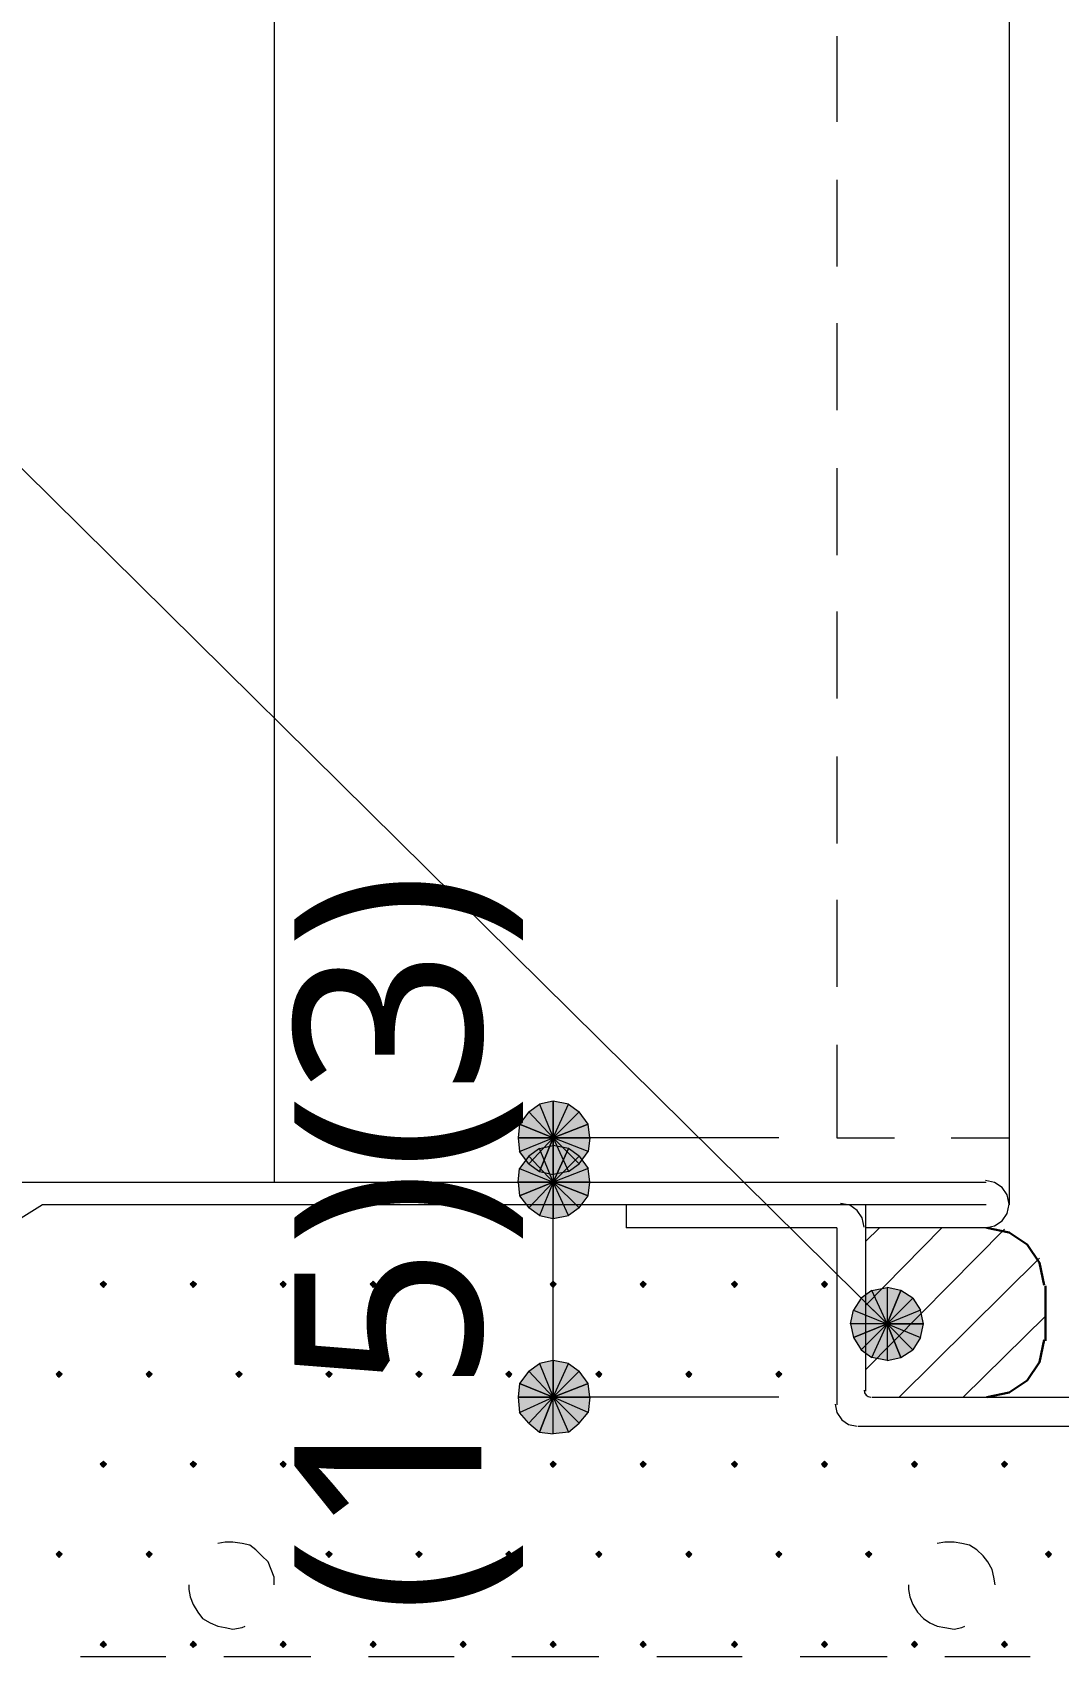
# Model space of a CAD drawing. Header units: millimetres. Extents: x 0 to 420, y 0 to 297.
# Drawn here: x 138.31 to 152.56, y 179.07 to 201.6 of the extents above; entities that cross this region are included whole.
import ezdxf
from ezdxf.enums import TextEntityAlignment as Align

# ---------------------------------------------------------------- set-up
doc = ezdxf.new("R2010")
doc.units = ezdxf.units.MM
doc.styles.add('kst32b', font='NotoSansJP-Variable.ttf')

msp = doc.modelspace()

# ---------------------------------------------------------------- hatches: boundary and pattern name
h = msp.add_hatch(color=7)
h.paths.add_polyline_path([(145.542, 186.775), (145.352, 186.732), (145.542, 186.267), (145.542, 186.775)])
h.paths.add_polyline_path([(145.352, 186.732), (145.542, 186.267), (145.203, 186.626), (145.352, 186.732)])
h.paths.add_polyline_path([(145.542, 186.267), (145.203, 186.626), (145.076, 186.457), (145.542, 186.267)])
h = msp.add_hatch(color=7)
h.paths.add_polyline_path([(146.029, 186.457), (145.902, 186.626), (145.542, 186.267), (146.029, 186.457)])
h.paths.add_polyline_path([(145.902, 186.626), (145.542, 186.267), (145.754, 186.732), (145.902, 186.626)])
h.paths.add_polyline_path([(145.542, 186.267), (145.754, 186.732), (145.542, 186.775), (145.542, 186.267)])
for points in [[(145.076, 186.457), (145.055, 186.267), (145.542, 186.267), (145.076, 186.457)], [(146.029, 185.462), (146.05, 185.653), (145.542, 185.653), (146.029, 185.462)], [(139.298, 184.277), (139.277, 184.256), (139.255, 184.235), (139.277, 184.213), (139.298, 184.192), (139.319, 184.213), (139.34, 184.235), (139.319, 184.256), (139.298, 184.277)], [(140.547, 184.277), (140.526, 184.256), (140.504, 184.235), (140.526, 184.213), (140.547, 184.192), (140.568, 184.213), (140.589, 184.235), (140.568, 184.256), (140.547, 184.277)], [(141.796, 184.277), (141.774, 184.256), (141.753, 184.235), (141.774, 184.213), (141.796, 184.192), (141.817, 184.213), (141.838, 184.235), (141.817, 184.256), (141.796, 184.277)], [(143.044, 184.277), (143.023, 184.256), (143.002, 184.235), (143.023, 184.213), (143.044, 184.192), (143.066, 184.213), (143.087, 184.235), (143.066, 184.256), (143.044, 184.277)], [(144.293, 184.277), (144.272, 184.256), (144.251, 184.235), (144.272, 184.213), (144.293, 184.192), (144.314, 184.213), (144.336, 184.235), (144.314, 184.256), (144.293, 184.277)], [(145.542, 184.277), (145.521, 184.256), (145.5, 184.235), (145.521, 184.213), (145.542, 184.192), (145.563, 184.213), (145.584, 184.235), (145.563, 184.256), (145.542, 184.277)], [(146.791, 184.277), (146.77, 184.256), (146.749, 184.235), (146.77, 184.213), (146.791, 184.192), (146.812, 184.213), (146.833, 184.235), (146.812, 184.256), (146.791, 184.277)], [(148.061, 184.277), (148.04, 184.256), (148.019, 184.235), (148.04, 184.213), (148.061, 184.192), (148.082, 184.213), (148.103, 184.235), (148.082, 184.256), (148.061, 184.277)], [(149.31, 184.277), (149.288, 184.256), (149.267, 184.235), (149.288, 184.213), (149.31, 184.192), (149.331, 184.213), (149.352, 184.235), (149.331, 184.256), (149.31, 184.277)], [(149.712, 183.494), (149.818, 183.324), (150.178, 183.684), (149.712, 183.494)], [(138.684, 183.028), (138.663, 183.007), (138.642, 182.986), (138.663, 182.965), (138.684, 182.944), (138.705, 182.965), (138.726, 182.986), (138.705, 183.007), (138.684, 183.028)], [(139.933, 183.028), (139.912, 183.007), (139.891, 182.986), (139.912, 182.965), (139.933, 182.944), (139.954, 182.965), (139.975, 182.986), (139.954, 183.007), (139.933, 183.028)], [(141.182, 183.028), (141.161, 183.007), (141.139, 182.986), (141.161, 182.965), (141.182, 182.944), (141.203, 182.965), (141.224, 182.986), (141.203, 183.007), (141.182, 183.028)], [(142.43, 183.028), (142.409, 183.007), (142.388, 182.986), (142.409, 182.965), (142.43, 182.944), (142.452, 182.965), (142.473, 182.986), (142.452, 183.007), (142.43, 183.028)], [(143.679, 183.028), (143.658, 183.007), (143.637, 182.986), (143.658, 182.965), (143.679, 182.944), (143.701, 182.965), (143.722, 182.986), (143.701, 183.007), (143.679, 183.028)], [(144.928, 183.028), (144.907, 183.007), (144.886, 182.986), (144.907, 182.965), (144.928, 182.944), (144.949, 182.965), (144.971, 182.986), (144.949, 183.007), (144.928, 183.028)], [(146.177, 183.028), (146.156, 183.007), (146.135, 182.986), (146.156, 182.965), (146.177, 182.944), (146.198, 182.965), (146.219, 182.986), (146.198, 183.007), (146.177, 183.028)], [(147.426, 183.028), (147.405, 183.007), (147.384, 182.986), (147.405, 182.965), (147.426, 182.944), (147.447, 182.965), (147.468, 182.986), (147.447, 183.007), (147.426, 183.028)], [(148.675, 183.028), (148.654, 183.007), (148.632, 182.986), (148.654, 182.965), (148.675, 182.944), (148.696, 182.965), (148.717, 182.986), (148.696, 183.007), (148.675, 183.028)], [(145.076, 182.859), (145.055, 182.668), (145.542, 182.668), (145.076, 182.859)], [(139.298, 181.779), (139.277, 181.758), (139.255, 181.737), (139.277, 181.716), (139.298, 181.695), (139.319, 181.716), (139.34, 181.737), (139.319, 181.758), (139.298, 181.779)], [(140.547, 181.779), (140.526, 181.758), (140.504, 181.737), (140.526, 181.716), (140.547, 181.695), (140.568, 181.716), (140.589, 181.737), (140.568, 181.758), (140.547, 181.779)], [(141.796, 181.779), (141.774, 181.758), (141.753, 181.737), (141.774, 181.716), (141.796, 181.695), (141.817, 181.716), (141.838, 181.737), (141.817, 181.758), (141.796, 181.779)], [(143.044, 181.779), (143.023, 181.758), (143.002, 181.737), (143.023, 181.716), (143.044, 181.695), (143.066, 181.716), (143.087, 181.737), (143.066, 181.758), (143.044, 181.779)], [(144.293, 181.779), (144.272, 181.758), (144.251, 181.737), (144.272, 181.716), (144.293, 181.695), (144.314, 181.716), (144.336, 181.737), (144.314, 181.758), (144.293, 181.779)], [(145.542, 181.779), (145.521, 181.758), (145.5, 181.737), (145.521, 181.716), (145.542, 181.695), (145.563, 181.716), (145.584, 181.737), (145.563, 181.758), (145.542, 181.779)], [(146.791, 181.779), (146.77, 181.758), (146.749, 181.737), (146.77, 181.716), (146.791, 181.695), (146.812, 181.716), (146.833, 181.737), (146.812, 181.758), (146.791, 181.779)], [(148.061, 181.779), (148.04, 181.758), (148.019, 181.737), (148.04, 181.716), (148.061, 181.695), (148.082, 181.716), (148.103, 181.737), (148.082, 181.758), (148.061, 181.779)], [(149.31, 181.779), (149.288, 181.758), (149.267, 181.737), (149.288, 181.716), (149.31, 181.695), (149.331, 181.716), (149.352, 181.737), (149.331, 181.758), (149.31, 181.779)], [(150.559, 181.779), (150.537, 181.758), (150.516, 181.737), (150.537, 181.716), (150.559, 181.695), (150.58, 181.716), (150.601, 181.737), (150.58, 181.758), (150.559, 181.779)], [(151.807, 181.779), (151.786, 181.758), (151.765, 181.737), (151.786, 181.716), (151.807, 181.695), (151.829, 181.716), (151.85, 181.737), (151.829, 181.758), (151.807, 181.779)], [(138.684, 180.53), (138.663, 180.509), (138.642, 180.488), (138.663, 180.467), (138.684, 180.446), (138.705, 180.467), (138.726, 180.488), (138.705, 180.509), (138.684, 180.53)], [(139.933, 180.53), (139.912, 180.509), (139.891, 180.488), (139.912, 180.467), (139.933, 180.446), (139.954, 180.467), (139.975, 180.488), (139.954, 180.509), (139.933, 180.53)], [(142.43, 180.53), (142.409, 180.509), (142.388, 180.488), (142.409, 180.467), (142.43, 180.446), (142.452, 180.467), (142.473, 180.488), (142.452, 180.509), (142.43, 180.53)], [(143.679, 180.53), (143.658, 180.509), (143.637, 180.488), (143.658, 180.467), (143.679, 180.446), (143.701, 180.467), (143.722, 180.488), (143.701, 180.509), (143.679, 180.53)], [(144.928, 180.53), (144.907, 180.509), (144.886, 180.488), (144.907, 180.467), (144.928, 180.446), (144.949, 180.467), (144.971, 180.488), (144.949, 180.509), (144.928, 180.53)], [(146.177, 180.53), (146.156, 180.509), (146.135, 180.488), (146.156, 180.467), (146.177, 180.446), (146.198, 180.467), (146.219, 180.488), (146.198, 180.509), (146.177, 180.53)], [(147.426, 180.53), (147.405, 180.509), (147.384, 180.488), (147.405, 180.467), (147.426, 180.446), (147.447, 180.467), (147.468, 180.488), (147.447, 180.509), (147.426, 180.53)], [(148.675, 180.53), (148.654, 180.509), (148.632, 180.488), (148.654, 180.467), (148.675, 180.446), (148.696, 180.467), (148.717, 180.488), (148.696, 180.509), (148.675, 180.53)], [(149.924, 180.53), (149.902, 180.509), (149.881, 180.488), (149.902, 180.467), (149.924, 180.446), (149.945, 180.467), (149.966, 180.488), (149.945, 180.509), (149.924, 180.53)], [(152.421, 180.53), (152.4, 180.509), (152.379, 180.488), (152.4, 180.467), (152.421, 180.446), (152.442, 180.467), (152.463, 180.488), (152.442, 180.509), (152.421, 180.53)], [(139.298, 179.282), (139.277, 179.26), (139.255, 179.239), (139.277, 179.218), (139.298, 179.197), (139.319, 179.218), (139.34, 179.239), (139.319, 179.26), (139.298, 179.282)], [(140.547, 179.282), (140.526, 179.26), (140.504, 179.239), (140.526, 179.218), (140.547, 179.197), (140.568, 179.218), (140.589, 179.239), (140.568, 179.26), (140.547, 179.282)], [(141.796, 179.282), (141.774, 179.26), (141.753, 179.239), (141.774, 179.218), (141.796, 179.197), (141.817, 179.218), (141.838, 179.239), (141.817, 179.26), (141.796, 179.282)], [(143.044, 179.282), (143.023, 179.26), (143.002, 179.239), (143.023, 179.218), (143.044, 179.197), (143.066, 179.218), (143.087, 179.239), (143.066, 179.26), (143.044, 179.282)], [(144.293, 179.282), (144.272, 179.26), (144.251, 179.239), (144.272, 179.218), (144.293, 179.197), (144.314, 179.218), (144.336, 179.239), (144.314, 179.26), (144.293, 179.282)], [(145.542, 179.282), (145.521, 179.26), (145.5, 179.239), (145.521, 179.218), (145.542, 179.197), (145.563, 179.218), (145.584, 179.239), (145.563, 179.26), (145.542, 179.282)], [(146.791, 179.282), (146.77, 179.26), (146.749, 179.239), (146.77, 179.218), (146.791, 179.197), (146.812, 179.218), (146.833, 179.239), (146.812, 179.26), (146.791, 179.282)], [(148.061, 179.282), (148.04, 179.26), (148.019, 179.239), (148.04, 179.218), (148.061, 179.197), (148.082, 179.218), (148.103, 179.239), (148.082, 179.26), (148.061, 179.282)], [(149.31, 179.282), (149.288, 179.26), (149.267, 179.239), (149.288, 179.218), (149.31, 179.197), (149.331, 179.218), (149.352, 179.239), (149.331, 179.26), (149.31, 179.282)], [(150.559, 179.282), (150.537, 179.26), (150.516, 179.239), (150.537, 179.218), (150.559, 179.197), (150.58, 179.218), (150.601, 179.239), (150.58, 179.26), (150.559, 179.282)], [(151.807, 179.282), (151.786, 179.26), (151.765, 179.239), (151.786, 179.218), (151.807, 179.197), (151.829, 179.218), (151.85, 179.239), (151.829, 179.26), (151.807, 179.282)]]:
    msp.add_hatch(color=7).paths.add_polyline_path(points)
h = msp.add_hatch(color=7)
h.paths.add_polyline_path([(145.902, 185.907), (146.029, 186.076), (145.542, 186.267), (145.902, 185.907)])
h.paths.add_polyline_path([(146.029, 186.076), (145.542, 186.267), (146.05, 186.267), (146.029, 186.076)])
h.paths.add_polyline_path([(145.542, 186.267), (146.05, 186.267), (146.029, 186.457), (145.542, 186.267)])
h = msp.add_hatch(color=7)
h.paths.add_polyline_path([(145.055, 186.267), (145.076, 186.076), (145.542, 186.267), (145.055, 186.267)])
h.paths.add_polyline_path([(145.076, 186.076), (145.542, 186.267), (145.203, 185.907), (145.076, 186.076)])
h.paths.add_polyline_path([(145.542, 186.267), (145.203, 185.907), (145.352, 185.801), (145.542, 186.267)])
h = msp.add_hatch(color=7)
h.paths.add_polyline_path([(145.754, 186.119), (145.542, 186.161), (145.542, 185.653), (145.754, 186.119)])
h.paths.add_polyline_path([(145.542, 186.161), (145.542, 185.653), (145.352, 186.119), (145.542, 186.161)])
h.paths.add_polyline_path([(145.542, 185.653), (145.352, 186.119), (145.203, 186.013), (145.542, 185.653)])
h = msp.add_hatch(color=7)
h.paths.add_polyline_path([(145.352, 185.801), (145.542, 185.759), (145.542, 186.267), (145.352, 185.801)])
h.paths.add_polyline_path([(145.542, 185.759), (145.542, 186.267), (145.754, 185.801), (145.542, 185.759)])
h.paths.add_polyline_path([(145.542, 186.267), (145.754, 185.801), (145.902, 185.907), (145.542, 186.267)])
h = msp.add_hatch(color=7)
h.paths.add_polyline_path([(146.05, 185.653), (146.029, 185.843), (145.542, 185.653), (146.05, 185.653)])
h.paths.add_polyline_path([(146.029, 185.843), (145.542, 185.653), (145.902, 186.013), (146.029, 185.843)])
h.paths.add_polyline_path([(145.542, 185.653), (145.902, 186.013), (145.754, 186.119), (145.542, 185.653)])
h = msp.add_hatch(color=7)
h.paths.add_polyline_path([(145.203, 186.013), (145.076, 185.843), (145.542, 185.653), (145.203, 186.013)])
h.paths.add_polyline_path([(145.076, 185.843), (145.542, 185.653), (145.055, 185.653), (145.076, 185.843)])
h.paths.add_polyline_path([(145.542, 185.653), (145.055, 185.653), (145.076, 185.462), (145.542, 185.653)])
h = msp.add_hatch(color=7)
h.paths.add_polyline_path([(145.076, 185.462), (145.203, 185.293), (145.542, 185.653), (145.076, 185.462)])
h.paths.add_polyline_path([(145.203, 185.293), (145.542, 185.653), (145.352, 185.187), (145.203, 185.293)])
h.paths.add_polyline_path([(145.542, 185.653), (145.352, 185.187), (145.542, 185.145), (145.542, 185.653)])
h = msp.add_hatch(color=7)
h.paths.add_polyline_path([(145.542, 185.145), (145.754, 185.187), (145.542, 185.653), (145.542, 185.145)])
h.paths.add_polyline_path([(145.754, 185.187), (145.542, 185.653), (145.902, 185.293), (145.754, 185.187)])
h.paths.add_polyline_path([(145.542, 185.653), (145.902, 185.293), (146.029, 185.462), (145.542, 185.653)])
h = msp.add_hatch(color=7)
h.paths.add_polyline_path([(150.368, 184.15), (150.178, 184.192), (150.178, 183.684), (150.368, 184.15)])
h.paths.add_polyline_path([(150.178, 184.192), (150.178, 183.684), (149.966, 184.15), (150.178, 184.192)])
h.paths.add_polyline_path([(150.178, 183.684), (149.966, 184.15), (149.818, 184.044), (150.178, 183.684)])
h = msp.add_hatch(color=7)
h.paths.add_polyline_path([(150.686, 183.684), (150.643, 183.875), (150.178, 183.684), (150.686, 183.684)])
h.paths.add_polyline_path([(150.643, 183.875), (150.178, 183.684), (150.537, 184.044), (150.643, 183.875)])
h.paths.add_polyline_path([(150.178, 183.684), (150.537, 184.044), (150.368, 184.15), (150.178, 183.684)])
h = msp.add_hatch(color=7)
h.paths.add_polyline_path([(149.818, 184.044), (149.712, 183.875), (150.178, 183.684), (149.818, 184.044)])
h.paths.add_polyline_path([(149.712, 183.875), (150.178, 183.684), (149.67, 183.684), (149.712, 183.875)])
h.paths.add_polyline_path([(150.178, 183.684), (149.67, 183.684), (149.712, 183.494), (150.178, 183.684)])
h = msp.add_hatch(color=7)
h.paths.add_polyline_path([(149.818, 183.324), (149.966, 183.219), (150.178, 183.684), (149.818, 183.324)])
h.paths.add_polyline_path([(149.966, 183.219), (150.178, 183.684), (150.178, 183.176), (149.966, 183.219)])
h.paths.add_polyline_path([(150.178, 183.684), (150.178, 183.176), (150.368, 183.219), (150.178, 183.684)])
h = msp.add_hatch(color=7)
h.paths.add_polyline_path([(150.368, 183.219), (150.537, 183.324), (150.178, 183.684), (150.368, 183.219)])
h.paths.add_polyline_path([(150.537, 183.324), (150.178, 183.684), (150.643, 183.494), (150.537, 183.324)])
h.paths.add_polyline_path([(150.178, 183.684), (150.643, 183.494), (150.686, 183.684), (150.178, 183.684)])
h = msp.add_hatch(color=7)
h.paths.add_polyline_path([(145.542, 183.176), (145.352, 183.134), (145.542, 182.668), (145.542, 183.176)])
h.paths.add_polyline_path([(145.352, 183.134), (145.542, 182.668), (145.203, 183.028), (145.352, 183.134)])
h.paths.add_polyline_path([(145.542, 182.668), (145.203, 183.028), (145.076, 182.859), (145.542, 182.668)])
h = msp.add_hatch(color=7)
h.paths.add_polyline_path([(146.029, 182.859), (145.902, 183.028), (145.542, 182.668), (146.029, 182.859)])
h.paths.add_polyline_path([(145.902, 183.028), (145.542, 182.668), (145.754, 183.134), (145.902, 183.028)])
h.paths.add_polyline_path([(145.542, 182.668), (145.754, 183.134), (145.542, 183.176), (145.542, 182.668)])
h = msp.add_hatch(color=7)
h.paths.add_polyline_path([(145.902, 182.308), (146.029, 182.457), (145.542, 182.668), (145.902, 182.308)])
h.paths.add_polyline_path([(146.029, 182.457), (145.542, 182.668), (146.05, 182.668), (146.029, 182.457)])
h.paths.add_polyline_path([(145.542, 182.668), (146.05, 182.668), (146.029, 182.859), (145.542, 182.668)])
h = msp.add_hatch(color=7)
h.paths.add_polyline_path([(145.055, 182.668), (145.076, 182.457), (145.542, 182.668), (145.055, 182.668)])
h.paths.add_polyline_path([(145.076, 182.457), (145.542, 182.668), (145.203, 182.308), (145.076, 182.457)])
h.paths.add_polyline_path([(145.542, 182.668), (145.203, 182.308), (145.352, 182.181), (145.542, 182.668)])
h = msp.add_hatch(color=7)
h.paths.add_polyline_path([(145.352, 182.181), (145.542, 182.16), (145.542, 182.668), (145.352, 182.181)])
h.paths.add_polyline_path([(145.542, 182.16), (145.542, 182.668), (145.754, 182.181), (145.542, 182.16)])
h.paths.add_polyline_path([(145.542, 182.668), (145.754, 182.181), (145.902, 182.308), (145.542, 182.668)])

# ---------------------------------------------------------------- linework, layer by layer
at = {"lineweight": 13}
for points in [[(141.669, 217.657), (141.669, 185.653)], [(151.871, 217.657), (151.871, 185.335)], [(149.479, 201.549), (149.479, 200.364)], [(150.178, 183.684), (132.99, 200.66)], [(149.479, 199.559), (149.479, 198.353)], [(149.479, 197.57), (149.479, 196.363)], [(149.479, 195.559), (149.479, 194.352)], [(149.479, 193.569), (149.479, 192.363)], [(149.479, 191.558), (149.479, 190.352)], [(149.479, 189.569), (149.479, 188.362)], [(149.479, 187.558), (149.479, 186.267)], [(148.675, 186.267), (145.521, 186.267)], [(145.542, 186.267), (145.542, 185.653)], [(149.479, 186.267), (150.283, 186.267)], [(151.067, 186.267), (151.871, 186.267)], [(151.871, 185.346), (151.845, 185.474), (151.775, 185.578), (151.67, 185.648), (151.543, 185.674)], [(138.112, 185.653), (151.553, 185.653)], [(148.675, 182.668), (145.542, 182.668), (145.542, 185.653)], [(138.451, 185.335), (133.773, 182.414)], [(151.553, 185.335), (138.451, 185.335)], [(146.558, 185.335), (146.558, 185.018)], [(149.86, 185.028), (149.834, 185.156), (149.764, 185.26), (149.66, 185.331), (149.532, 185.356)], [(149.881, 185.335), (149.881, 182.753)], [(151.543, 185.018), (151.67, 185.044), (151.775, 185.114), (151.845, 185.218), (151.871, 185.346)], [(149.479, 185.018), (146.558, 185.018)], [(149.479, 185.018), (149.479, 182.562)], [(149.881, 184.827), (150.072, 185.018)], [(149.881, 183.938), (150.94, 185.018)], [(151.575, 185.018), (149.881, 185.018)], [(149.881, 183.049), (151.807, 184.997)], [(150.347, 182.668), (152.294, 184.595)], [(151.236, 182.668), (152.379, 183.79)], [(149.86, 182.764), (149.867, 182.727), (149.888, 182.696), (149.918, 182.676), (149.955, 182.668)], [(149.458, 182.573), (149.482, 182.454), (149.548, 182.356), (149.645, 182.29), (149.765, 182.266)], [(149.966, 182.668), (159.576, 182.668)], [(149.775, 182.266), (159.364, 182.266)], [(141.669, 180.065), (141.669, 180.171), (141.626, 180.276), (141.584, 180.382), (141.499, 180.467), (141.415, 180.552), (141.33, 180.615), (141.224, 180.636), (141.097, 180.657), (140.991, 180.657), (140.885, 180.636)], [(151.68, 180.065), (151.659, 180.171), (151.638, 180.276), (151.575, 180.382), (151.511, 180.467), (151.426, 180.552), (151.321, 180.615), (151.215, 180.636), (151.109, 180.657), (150.982, 180.657), (150.876, 180.636)], [(140.483, 180.065), (140.483, 180.001), (140.504, 179.896), (140.547, 179.79), (140.61, 179.684), (140.674, 179.599), (140.779, 179.536), (140.885, 179.493), (140.991, 179.472), (141.097, 179.451), (141.224, 179.472), (141.266, 179.493)], [(150.474, 180.065), (150.474, 180.001), (150.495, 179.896), (150.537, 179.79), (150.601, 179.684), (150.686, 179.599), (150.77, 179.536), (150.876, 179.493), (150.982, 179.472), (151.109, 179.451), (151.215, 179.472), (151.257, 179.493)], [(138.98, 179.07), (140.166, 179.07)], [(140.97, 179.07), (142.177, 179.07)], [(142.981, 179.07), (144.166, 179.07)], [(144.971, 179.07), (146.177, 179.07)], [(146.981, 179.07), (148.167, 179.07)], [(148.971, 179.07), (150.178, 179.07)], [(150.982, 179.07), (152.167, 179.07)]]:
    msp.add_lwpolyline(points, dxfattribs=at)
at = {"lineweight": 0}
for points in [[(145.542, 186.267), (145.203, 186.626), (145.076, 186.457)], [(145.352, 186.732), (145.542, 186.267), (145.203, 186.626)], [(145.542, 186.775), (145.352, 186.732), (145.542, 186.267)], [(145.542, 186.267), (145.754, 186.732), (145.542, 186.775)], [(145.902, 186.626), (145.542, 186.267), (145.754, 186.732)], [(146.029, 186.457), (145.902, 186.626), (145.542, 186.267)], [(145.076, 186.457), (145.055, 186.267), (145.542, 186.267)], [(145.542, 186.267), (146.05, 186.267), (146.029, 186.457)], [(145.055, 186.267), (145.076, 186.076), (145.542, 186.267)], [(145.076, 186.076), (145.542, 186.267), (145.203, 185.907)], [(145.542, 186.267), (145.203, 185.907), (145.352, 185.801)], [(145.542, 185.653), (145.352, 186.119), (145.203, 186.013)], [(145.352, 185.801), (145.542, 185.759), (145.542, 186.267)], [(145.542, 186.161), (145.542, 185.653), (145.352, 186.119)], [(145.542, 185.759), (145.542, 186.267), (145.754, 185.801)], [(145.542, 186.267), (145.754, 185.801), (145.902, 185.907)], [(145.902, 185.907), (146.029, 186.076), (145.542, 186.267)], [(146.029, 186.076), (145.542, 186.267), (146.05, 186.267)], [(145.754, 186.119), (145.542, 186.161), (145.542, 185.653)], [(145.542, 185.653), (145.902, 186.013), (145.754, 186.119)], [(145.203, 186.013), (145.076, 185.843), (145.542, 185.653)], [(146.029, 185.843), (145.542, 185.653), (145.902, 186.013)], [(145.076, 185.843), (145.542, 185.653), (145.055, 185.653)], [(146.05, 185.653), (146.029, 185.843), (145.542, 185.653)], [(145.542, 185.653), (145.055, 185.653), (145.076, 185.462)], [(145.076, 185.462), (145.203, 185.293), (145.542, 185.653)], [(145.203, 185.293), (145.542, 185.653), (145.352, 185.187)], [(145.542, 185.653), (145.352, 185.187), (145.542, 185.145)], [(145.542, 185.145), (145.754, 185.187), (145.542, 185.653)], [(145.754, 185.187), (145.542, 185.653), (145.902, 185.293)], [(145.542, 185.653), (145.902, 185.293), (146.029, 185.462)], [(146.029, 185.462), (146.05, 185.653), (145.542, 185.653)], [(139.298, 184.277), (139.277, 184.256), (139.255, 184.235), (139.277, 184.213), (139.298, 184.192), (139.319, 184.213), (139.34, 184.235), (139.319, 184.256)], [(140.547, 184.277), (140.526, 184.256), (140.504, 184.235), (140.526, 184.213), (140.547, 184.192), (140.568, 184.213), (140.589, 184.235), (140.568, 184.256)], [(141.796, 184.277), (141.774, 184.256), (141.753, 184.235), (141.774, 184.213), (141.796, 184.192), (141.817, 184.213), (141.838, 184.235), (141.817, 184.256)], [(143.044, 184.277), (143.023, 184.256), (143.002, 184.235), (143.023, 184.213), (143.044, 184.192), (143.066, 184.213), (143.087, 184.235), (143.066, 184.256)], [(144.293, 184.277), (144.272, 184.256), (144.251, 184.235), (144.272, 184.213), (144.293, 184.192), (144.314, 184.213), (144.336, 184.235), (144.314, 184.256)], [(145.542, 184.277), (145.521, 184.256), (145.5, 184.235), (145.521, 184.213), (145.542, 184.192), (145.563, 184.213), (145.584, 184.235), (145.563, 184.256)], [(146.791, 184.277), (146.77, 184.256), (146.749, 184.235), (146.77, 184.213), (146.791, 184.192), (146.812, 184.213), (146.833, 184.235), (146.812, 184.256)], [(148.061, 184.277), (148.04, 184.256), (148.019, 184.235), (148.04, 184.213), (148.061, 184.192), (148.082, 184.213), (148.103, 184.235), (148.082, 184.256)], [(149.31, 184.277), (149.288, 184.256), (149.267, 184.235), (149.288, 184.213), (149.31, 184.192), (149.331, 184.213), (149.352, 184.235), (149.331, 184.256)], [(150.178, 183.684), (149.966, 184.15), (149.818, 184.044)], [(150.178, 184.192), (150.178, 183.684), (149.966, 184.15)], [(150.368, 184.15), (150.178, 184.192), (150.178, 183.684)], [(150.178, 183.684), (150.537, 184.044), (150.368, 184.15)], [(149.712, 183.875), (150.178, 183.684), (149.67, 183.684)], [(149.818, 184.044), (149.712, 183.875), (150.178, 183.684)], [(150.643, 183.875), (150.178, 183.684), (150.537, 184.044)], [(150.686, 183.684), (150.643, 183.875), (150.178, 183.684)], [(150.178, 183.684), (149.67, 183.684), (149.712, 183.494)], [(149.712, 183.494), (149.818, 183.324), (150.178, 183.684)], [(149.818, 183.324), (149.966, 183.219), (150.178, 183.684)], [(149.966, 183.219), (150.178, 183.684), (150.178, 183.176)], [(150.178, 183.684), (150.178, 183.176), (150.368, 183.219)], [(150.368, 183.219), (150.537, 183.324), (150.178, 183.684)], [(150.537, 183.324), (150.178, 183.684), (150.643, 183.494)], [(150.178, 183.684), (150.643, 183.494), (150.686, 183.684)], [(138.684, 183.028), (138.663, 183.007), (138.642, 182.986), (138.663, 182.965), (138.684, 182.944), (138.705, 182.965), (138.726, 182.986), (138.705, 183.007)], [(139.933, 183.028), (139.912, 183.007), (139.891, 182.986), (139.912, 182.965), (139.933, 182.944), (139.954, 182.965), (139.975, 182.986), (139.954, 183.007)], [(141.182, 183.028), (141.161, 183.007), (141.139, 182.986), (141.161, 182.965), (141.182, 182.944), (141.203, 182.965), (141.224, 182.986), (141.203, 183.007)], [(142.43, 183.028), (142.409, 183.007), (142.388, 182.986), (142.409, 182.965), (142.43, 182.944), (142.452, 182.965), (142.473, 182.986), (142.452, 183.007)], [(143.679, 183.028), (143.658, 183.007), (143.637, 182.986), (143.658, 182.965), (143.679, 182.944), (143.701, 182.965), (143.722, 182.986), (143.701, 183.007)], [(144.928, 183.028), (144.907, 183.007), (144.886, 182.986), (144.907, 182.965), (144.928, 182.944), (144.949, 182.965), (144.971, 182.986), (144.949, 183.007)], [(145.542, 182.668), (145.203, 183.028), (145.076, 182.859)], [(145.352, 183.134), (145.542, 182.668), (145.203, 183.028)], [(145.542, 183.176), (145.352, 183.134), (145.542, 182.668)], [(145.542, 182.668), (145.754, 183.134), (145.542, 183.176)], [(145.902, 183.028), (145.542, 182.668), (145.754, 183.134)], [(146.029, 182.859), (145.902, 183.028), (145.542, 182.668)], [(146.177, 183.028), (146.156, 183.007), (146.135, 182.986), (146.156, 182.965), (146.177, 182.944), (146.198, 182.965), (146.219, 182.986), (146.198, 183.007)], [(147.426, 183.028), (147.405, 183.007), (147.384, 182.986), (147.405, 182.965), (147.426, 182.944), (147.447, 182.965), (147.468, 182.986), (147.447, 183.007)], [(148.675, 183.028), (148.654, 183.007), (148.632, 182.986), (148.654, 182.965), (148.675, 182.944), (148.696, 182.965), (148.717, 182.986), (148.696, 183.007)], [(145.076, 182.859), (145.055, 182.668), (145.542, 182.668)], [(145.542, 182.668), (146.05, 182.668), (146.029, 182.859)], [(145.055, 182.668), (145.076, 182.457), (145.542, 182.668)], [(145.076, 182.457), (145.542, 182.668), (145.203, 182.308)], [(145.542, 182.668), (145.203, 182.308), (145.352, 182.181)], [(145.352, 182.181), (145.542, 182.16), (145.542, 182.668)], [(145.542, 182.16), (145.542, 182.668), (145.754, 182.181)], [(145.542, 182.668), (145.754, 182.181), (145.902, 182.308)], [(145.902, 182.308), (146.029, 182.457), (145.542, 182.668)], [(146.029, 182.457), (145.542, 182.668), (146.05, 182.668)], [(139.298, 181.779), (139.277, 181.758), (139.255, 181.737), (139.277, 181.716), (139.298, 181.695), (139.319, 181.716), (139.34, 181.737), (139.319, 181.758)], [(140.547, 181.779), (140.526, 181.758), (140.504, 181.737), (140.526, 181.716), (140.547, 181.695), (140.568, 181.716), (140.589, 181.737), (140.568, 181.758)], [(141.796, 181.779), (141.774, 181.758), (141.753, 181.737), (141.774, 181.716), (141.796, 181.695), (141.817, 181.716), (141.838, 181.737), (141.817, 181.758)], [(143.044, 181.779), (143.023, 181.758), (143.002, 181.737), (143.023, 181.716), (143.044, 181.695), (143.066, 181.716), (143.087, 181.737), (143.066, 181.758)], [(144.293, 181.779), (144.272, 181.758), (144.251, 181.737), (144.272, 181.716), (144.293, 181.695), (144.314, 181.716), (144.336, 181.737), (144.314, 181.758)], [(145.542, 181.779), (145.521, 181.758), (145.5, 181.737), (145.521, 181.716), (145.542, 181.695), (145.563, 181.716), (145.584, 181.737), (145.563, 181.758)], [(146.791, 181.779), (146.77, 181.758), (146.749, 181.737), (146.77, 181.716), (146.791, 181.695), (146.812, 181.716), (146.833, 181.737), (146.812, 181.758)], [(148.061, 181.779), (148.04, 181.758), (148.019, 181.737), (148.04, 181.716), (148.061, 181.695), (148.082, 181.716), (148.103, 181.737), (148.082, 181.758)], [(149.31, 181.779), (149.288, 181.758), (149.267, 181.737), (149.288, 181.716), (149.31, 181.695), (149.331, 181.716), (149.352, 181.737), (149.331, 181.758)], [(150.559, 181.779), (150.537, 181.758), (150.516, 181.737), (150.537, 181.716), (150.559, 181.695), (150.58, 181.716), (150.601, 181.737), (150.58, 181.758)], [(151.807, 181.779), (151.786, 181.758), (151.765, 181.737), (151.786, 181.716), (151.807, 181.695), (151.829, 181.716), (151.85, 181.737), (151.829, 181.758)], [(138.684, 180.53), (138.663, 180.509), (138.642, 180.488), (138.663, 180.467), (138.684, 180.446), (138.705, 180.467), (138.726, 180.488), (138.705, 180.509)], [(139.933, 180.53), (139.912, 180.509), (139.891, 180.488), (139.912, 180.467), (139.933, 180.446), (139.954, 180.467), (139.975, 180.488), (139.954, 180.509)], [(142.43, 180.53), (142.409, 180.509), (142.388, 180.488), (142.409, 180.467), (142.43, 180.446), (142.452, 180.467), (142.473, 180.488), (142.452, 180.509)], [(143.679, 180.53), (143.658, 180.509), (143.637, 180.488), (143.658, 180.467), (143.679, 180.446), (143.701, 180.467), (143.722, 180.488), (143.701, 180.509)], [(144.928, 180.53), (144.907, 180.509), (144.886, 180.488), (144.907, 180.467), (144.928, 180.446), (144.949, 180.467), (144.971, 180.488), (144.949, 180.509)], [(146.177, 180.53), (146.156, 180.509), (146.135, 180.488), (146.156, 180.467), (146.177, 180.446), (146.198, 180.467), (146.219, 180.488), (146.198, 180.509)], [(147.426, 180.53), (147.405, 180.509), (147.384, 180.488), (147.405, 180.467), (147.426, 180.446), (147.447, 180.467), (147.468, 180.488), (147.447, 180.509)], [(148.675, 180.53), (148.654, 180.509), (148.632, 180.488), (148.654, 180.467), (148.675, 180.446), (148.696, 180.467), (148.717, 180.488), (148.696, 180.509)], [(149.924, 180.53), (149.902, 180.509), (149.881, 180.488), (149.902, 180.467), (149.924, 180.446), (149.945, 180.467), (149.966, 180.488), (149.945, 180.509)], [(152.421, 180.53), (152.4, 180.509), (152.379, 180.488), (152.4, 180.467), (152.421, 180.446), (152.442, 180.467), (152.463, 180.488), (152.442, 180.509)], [(139.298, 179.282), (139.277, 179.26), (139.255, 179.239), (139.277, 179.218), (139.298, 179.197), (139.319, 179.218), (139.34, 179.239), (139.319, 179.26)], [(140.547, 179.282), (140.526, 179.26), (140.504, 179.239), (140.526, 179.218), (140.547, 179.197), (140.568, 179.218), (140.589, 179.239), (140.568, 179.26)], [(141.796, 179.282), (141.774, 179.26), (141.753, 179.239), (141.774, 179.218), (141.796, 179.197), (141.817, 179.218), (141.838, 179.239), (141.817, 179.26)], [(143.044, 179.282), (143.023, 179.26), (143.002, 179.239), (143.023, 179.218), (143.044, 179.197), (143.066, 179.218), (143.087, 179.239), (143.066, 179.26)], [(144.293, 179.282), (144.272, 179.26), (144.251, 179.239), (144.272, 179.218), (144.293, 179.197), (144.314, 179.218), (144.336, 179.239), (144.314, 179.26)], [(145.542, 179.282), (145.521, 179.26), (145.5, 179.239), (145.521, 179.218), (145.542, 179.197), (145.563, 179.218), (145.584, 179.239), (145.563, 179.26)], [(146.791, 179.282), (146.77, 179.26), (146.749, 179.239), (146.77, 179.218), (146.791, 179.197), (146.812, 179.218), (146.833, 179.239), (146.812, 179.26)], [(148.061, 179.282), (148.04, 179.26), (148.019, 179.239), (148.04, 179.218), (148.061, 179.197), (148.082, 179.218), (148.103, 179.239), (148.082, 179.26)], [(149.31, 179.282), (149.288, 179.26), (149.267, 179.239), (149.288, 179.218), (149.31, 179.197), (149.331, 179.218), (149.352, 179.239), (149.331, 179.26)], [(150.559, 179.282), (150.537, 179.26), (150.516, 179.239), (150.537, 179.218), (150.559, 179.197), (150.58, 179.218), (150.601, 179.239), (150.58, 179.26)], [(151.807, 179.282), (151.786, 179.26), (151.765, 179.239), (151.786, 179.218), (151.807, 179.197), (151.829, 179.218), (151.85, 179.239), (151.829, 179.26)]]:
    msp.add_lwpolyline(points, close=True, dxfattribs=at)
at = {"lineweight": 30}
for points in [[(152.358, 184.224), (152.295, 184.533), (152.125, 184.785), (151.873, 184.955), (151.564, 185.018)], [(152.379, 184.213), (152.379, 183.451)], [(151.564, 182.668), (151.873, 182.731), (152.125, 182.901), (152.295, 183.153), (152.358, 183.462)]]:
    msp.add_lwpolyline(points, dxfattribs=at)

# ---------------------------------------------------------------- texts
at = {"style": 'kst32b'}
msp.add_text('(15)(3)', height=2.5989, dxfattribs=at).set_placement((144.547, 179.663), (144.547, 189.954), align=Align.FIT)

doc.saveas('drawing.dxf')
